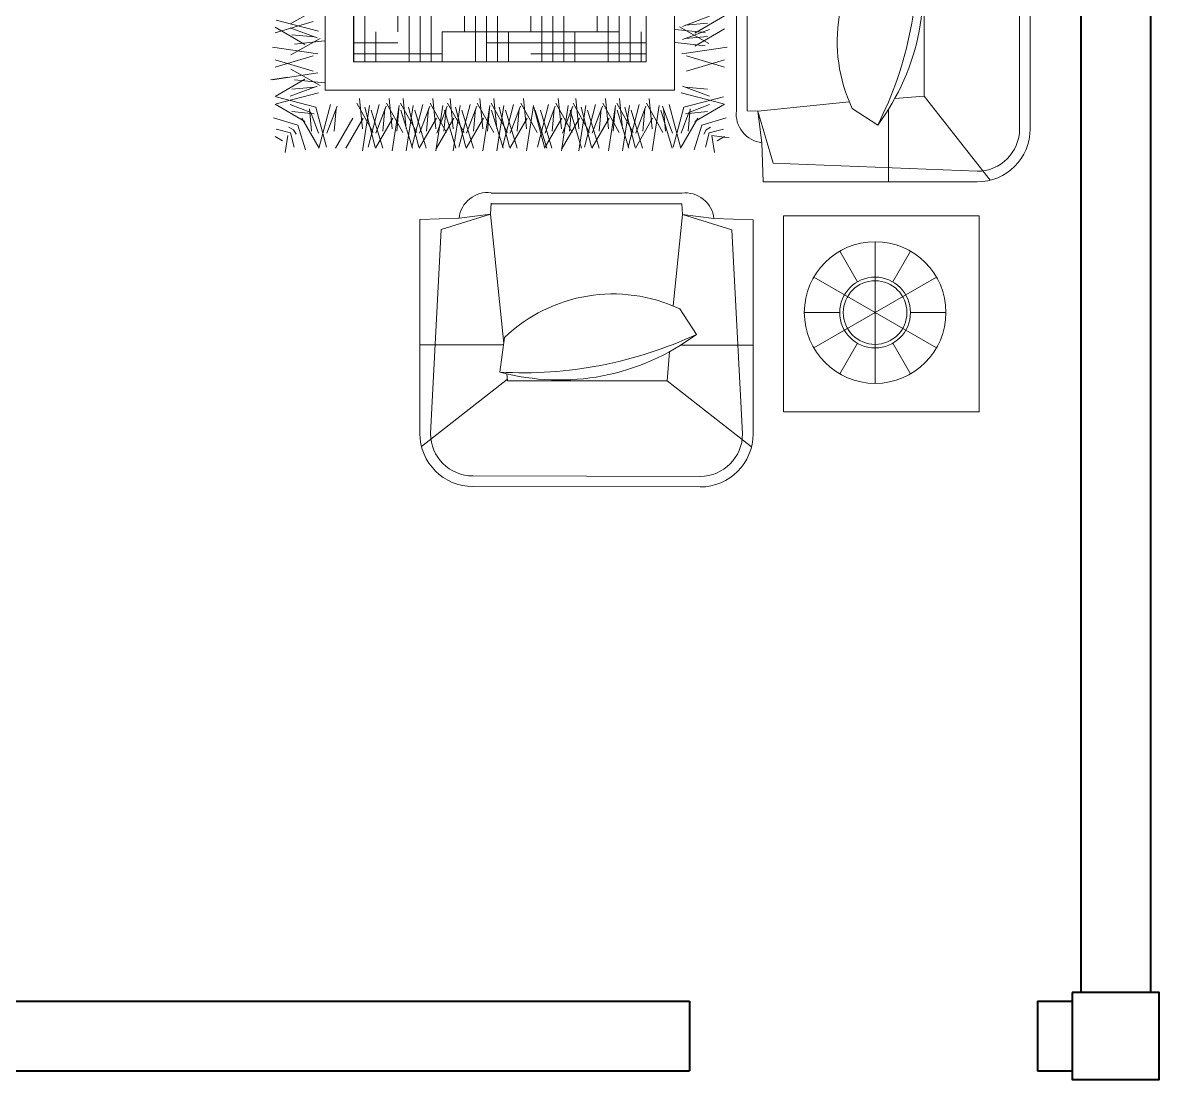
# Model space of a CAD drawing. Header units: millimetres. Extents: x 1962 to 2139, y 841 to 906.
# Drawn here: x 2047.289 to 2050.554, y 844.983 to 848.005 of the extents above; entities that cross this region are included whole.
import ezdxf

# ---------------------------------------------------------------- set-up
doc = ezdxf.new("R2010")
doc.units = ezdxf.units.MM
doc.layers.add('01_Gruesa', color=7, linetype='Continuous', lineweight=40)
doc.layers.add('03_Fina', color=7, linetype='Continuous', lineweight=9)

# ---------------------------------------------------------------- blocks, each defined once
blk = doc.blocks.new('A$C221E0E82')
at = {"layer": '03_Fina', "color": 252, "true_color": 0x939598}
for p, q in [((2698.6, 2050.5), (2666.4, 2172.8)), ((2670.4, 2066.4), (2703.4, 2175.7)), ((2737.3, 2089.8), (2687.4, 2175.6)), ((2764.1, 2052.8), (2744.3, 2183.6)), ((2769.3, 2066.4), (2802.3, 2175.7)), ((2813.7, 2066.4), (2780.7, 2175.7)), ((2818.9, 2052.8), (2838.7, 2183.6)), ((2830.9, 2139.1), (2838.4, 2188.7)), ((2837.2, 2089.8), (2887.1, 2175.6)), ((2875.9, 2050.5), (2908.1, 2172.8)), ((2917.8, 2058.3), (2887.7, 2172.8)), ((2958.6, 2089.8), (2908.7, 2175.6)), ((2969.6, 2110), (2948.2, 2180.9)), ((2991.5, 2131.9), (2980.8, 2172.8)), ((3014, 2154.4), (3001.7, 2175.6)), ((2629.2, 2046.3), (2676.4, 2130.6)), ((2718, 2054.9), (2688.6, 2132.6)), ((2719.6, 2046.3), (2766.8, 2130.6)), ((2854.9, 2046.3), (2807.7, 2130.6)), ((2856.5, 2054.9), (2885.9, 2132.6)), ((2932.5, 2072.9), (2909.9, 2132.6)), ((2982.4, 2122.8), (2975.2, 2135.8)), ((2991.5, 2131.9), (3032.4, 2121.2)), ((2998.7, 2139.1), (3048.3, 2146.6)), ((2714.9, 2063), (2708.9, 2127.2)), ((2726.7, 2033.2), (2735.7, 2120.3)), ((2847.8, 2033.2), (2838.8, 2120.3)), ((2859.6, 2063), (2865.6, 2127.2)), ((2936.2, 2063), (2930.2, 2127.2)), ((2949.4, 2099), (3035.2, 2049.1)), ((2969.6, 2110), (3040.5, 2088.6)), ((2982.4, 2122.8), (2995.3, 2115.6)), ((2922.6, 2076.6), (2986.7, 2070.6)), ((2932.5, 2072.9), (2992.2, 2050.4)), ((2868, 2031.6), (1015, 2031.6)), ((2868, 1024.9), (2868, 2031.6)), ((2910.1, 2016.3), (3032.4, 2048.5)), ((2910.1, 2016.3), (3032.4, 2048.5)), ((2917.8, 2058.3), (3032.4, 2028.1)), ((2914.5, 1996.9), (2992.2, 2026.3)), ((2914.5, 1996.9), (2992.2, 2026.3)), ((2922.6, 2000), (2986.7, 2006)), ((2922.6, 2000), (2986.7, 2006)), ((2949.4, 1952.3), (3035.2, 2002.2)), ((2949.4, 1952.3), (3035.2, 2002.2)), ((2949.4, 1922.3), (3035.2, 1972.2)), ((2949.4, 1922.3), (3035.2, 1972.2)), ((2786.4, 1950), (1096.6, 1950)), ((2445.1, 1949.2), (2786.4, 1949.2)), ((2700.1, 1950), (2700.1, 1949.2)), ((2732, 1950), (2732, 1821.8)), ((2763.9, 1950), (2763.9, 1694.3)), ((2786.4, 1106.5), (2786.4, 1950)), ((2892.8, 1932.9), (2979.8, 1923.9)), ((2905.9, 1939.9), (2990.2, 1892.8)), ((2572.6, 1917.4), (2786.4, 1917.4)), ((2910.1, 1875.5), (3032.4, 1907.7)), ((2910.1, 1875.5), (3032.4, 1907.7)), ((2912.3, 1904), (3043.1, 1923.8)), ((2917.8, 1917.5), (3032.4, 1887.3)), ((2700.1, 1885.5), (2786.4, 1885.5)), ((2914.5, 1856.1), (2992.2, 1885.5)), ((2914.5, 1856.1), (2992.2, 1885.5)), ((2926, 1898.8), (3035.3, 1865.8)), ((2949.4, 1836.9), (3035.2, 1886.7)), ((2949.4, 1836.9), (3035.2, 1886.7)), ((2892.8, 1847.4), (2979.8, 1838.4)), ((2905.9, 1854.5), (2990.2, 1807.3)), ((2912.3, 1818.6), (3043.1, 1838.3)), ((2922.6, 1859.3), (2986.7, 1865.3)), ((2922.6, 1859.3), (2986.7, 1865.3)), ((2190.1, 1821.8), (2700.1, 1821.8)), ((2892.8, 1807.2), (2979.8, 1798.2)), ((2905.9, 1814.3), (2990.2, 1767.1)), ((2922.6, 1819), (2986.7, 1825)), ((2922.6, 1819), (2986.7, 1825)), ((2926, 1813.3), (3035.3, 1780.3)), ((2317.6, 1789.9), (2786.4, 1789.9)), ((2910.1, 1749.9), (3032.4, 1782)), ((2910.1, 1749.9), (3032.4, 1782)), ((2912.3, 1778.4), (3043.1, 1798.1)), ((2917.8, 1791.8), (3032.4, 1761.7)), ((2926, 1773.1), (3035.3, 1740.1)), ((2445.1, 1758), (2786.4, 1758)), ((2914.5, 1730.4), (2992.2, 1759.8)), ((2914.5, 1730.4), (2992.2, 1759.8)), ((2922.6, 1733.6), (2986.7, 1739.6)), ((2922.6, 1733.6), (2986.7, 1739.6)), ((2949.4, 1711.2), (3035.2, 1761.1)), ((2949.4, 1711.2), (3035.2, 1761.1)), ((3237.1, 1645.7), (3241.3, 1758.6)), ((3241.3, 1758.6), (3857.3, 1758.6)), ((3602.3, 1758.6), (3602.3, 1517.5)), ((3700.6, 1506.6), (3894.8, 1754)), ((2572.6, 1726.1), (2786.4, 1726.1)), ((2892.8, 1721.7), (2979.8, 1712.8)), ((2905.9, 1728.8), (2990.2, 1681.6)), ((2912.3, 1692.9), (3043.1, 1712.6)), ((2914.5, 1680.2), (2992.2, 1709.5)), ((2914.5, 1680.2), (2992.2, 1709.5)), ((2949.4, 1660.9), (3035.2, 1710.8)), ((2949.4, 1660.9), (3035.2, 1710.8)), ((3857.3, 1728), (3270, 1697.4)), ((2700.1, 1694.3), (2700.1, 1184.3)), ((2700.1, 1694.3), (2786.4, 1694.3)), ((2892.8, 1671.5), (2979.8, 1662.5)), ((2905.9, 1678.6), (2990.2, 1631.4)), ((2922.6, 1683.3), (2986.7, 1689.3)), ((2922.6, 1683.3), (2986.7, 1689.3)), ((2926, 1687.6), (3035.3, 1654.6)), ((3270, 1697.4), (3225.5, 1555.1)), ((2910.1, 1614.2), (3032.4, 1646.3)), ((2910.1, 1614.2), (3032.4, 1646.3)), ((2912.3, 1642.6), (3043.1, 1662.4)), ((2917.8, 1656.1), (3032.4, 1626)), ((3237.1, 1645.7), (3225.5, 1555.1)), ((2427.7, 1630.5), (2700.1, 1630.5)), ((2914.5, 1594.7), (2992.2, 1624.1)), ((2914.5, 1594.7), (2992.2, 1624.1)), ((2926, 1637.4), (3035.3, 1604.4)), ((2949.4, 1575.5), (3035.2, 1625.4)), ((2949.4, 1575.5), (3035.2, 1625.4)), ((3980.8, 951.3), (3979.7, 1605.6)), ((4011.4, 951.3), (4010.3, 1605.6)), ((2451.2, 1598.6), (2786.4, 1598.6)), ((2892.8, 1586), (2979.8, 1577)), ((2905.9, 1593.1), (2990.2, 1545.9)), ((2912.3, 1557.2), (3043.1, 1576.9)), ((2922.6, 1597.9), (2986.7, 1603.9)), ((2922.6, 1597.9), (2986.7, 1603.9)), ((2465.5, 1566.8), (2786.4, 1566.8)), ((2732, 1566.8), (2732, 1106.5)), ((2892.8, 1545.8), (2979.8, 1536.8)), ((2905.9, 1552.9), (2990.2, 1505.7)), ((2922.6, 1557.7), (2986.7, 1563.7)), ((2922.6, 1557.7), (2986.7, 1563.7)), ((2926, 1551.9), (3035.3, 1518.9)), ((3164.8, 1553.1), (3164.8, 1003.5)), ((3194.4, 1553.5), (3225.5, 1555.1)), ((3195.4, 1553.1), (3195.4, 1003.5)), ((3225.5, 1555.1), (3598.5, 1517)), ((2572.6, 1534.9), (2786.4, 1534.9)), ((2910.1, 1488.5), (3032.4, 1520.6)), ((2910.1, 1488.5), (3032.4, 1520.6)), ((2912.3, 1517), (3043.1, 1536.7)), ((2917.8, 1530.4), (3032.4, 1500.3)), ((2926, 1511.7), (3035.3, 1478.7)), ((3581, 1514.7), (3680.6, 1527.8)), ((3685.5, 1508.2), (3705.4, 1506.1)), ((2700.1, 1503), (2786.4, 1503)), ((2914.5, 1469.1), (2992.2, 1498.4)), ((2914.5, 1469.1), (2992.2, 1498.4)), ((2922.6, 1472.2), (2986.7, 1478.2)), ((2922.6, 1472.2), (2986.7, 1478.2)), ((2949.4, 1449.8), (3035.2, 1499.7)), ((2949.4, 1449.8), (3035.2, 1499.7)), ((3705.4, 1045.6), (3705.4, 1506.1)), ((2892.8, 1460.3), (2979.8, 1451.4)), ((2905.9, 1467.4), (2990.2, 1420.3)), ((2912.3, 1431.5), (3043.1, 1451.3)), ((2451.9, 1439.3), (2700.1, 1439.3)), ((2763.9, 1439.3), (2763.9, 1106.5)), ((2910.1, 1388), (3032.4, 1420.1)), ((2910.1, 1388), (3032.4, 1420.1)), ((2917.8, 1429.9), (3032.4, 1399.8)), ((2926, 1426.3), (3035.3, 1393.3)), ((2926, 1411.2), (3035.3, 1378.2)), ((2428.7, 1407.4), (2786.4, 1407.4)), ((2445.1, 1375.5), (2786.4, 1375.5)), ((2914.5, 1368.5), (2992.2, 1397.9)), ((2914.5, 1368.5), (2992.2, 1397.9)), ((2922.6, 1371.7), (2986.7, 1377.7)), ((2922.6, 1371.7), (2986.7, 1377.7)), ((2949.4, 1349.3), (3035.2, 1399.1)), ((2949.4, 1349.3), (3035.2, 1399.1)), ((2572.6, 1343.7), (2786.4, 1343.7)), ((2892.8, 1359.8), (2979.8, 1350.8)), ((2905.9, 1366.9), (2990.2, 1319.7)), ((2912.3, 1331), (3043.1, 1350.7)), ((2914.5, 1318.3), (2992.2, 1347.6)), ((2914.5, 1318.3), (2992.2, 1347.6)), ((2949.4, 1299), (3035.2, 1348.9)), ((2949.4, 1299), (3035.2, 1348.9)), ((2700.1, 1311.8), (2786.4, 1311.8)), ((2905.9, 1316.6), (2990.2, 1269.5)), ((2922.6, 1321.4), (2986.7, 1327.4)), ((2922.6, 1321.4), (2986.7, 1327.4)), ((2926, 1325.7), (3035.3, 1292.7)), ((2892.8, 1309.5), (2979.8, 1300.6)), ((2910.1, 1252.2), (3032.4, 1284.4)), ((2910.1, 1252.2), (3032.4, 1284.4)), ((2912.3, 1280.7), (3043.1, 1300.5)), ((2917.8, 1294.1), (3032.4, 1264)), ((2190.1, 1248), (2700.1, 1248)), ((2914.5, 1232.8), (2992.2, 1262.2)), ((2914.5, 1232.8), (2992.2, 1262.2)), ((2926, 1275.5), (3035.3, 1242.4)), ((2949.4, 1213.5), (3035.2, 1263.4)), ((2949.4, 1213.5), (3035.2, 1263.4)), ((2317.6, 1216.2), (2786.4, 1216.2)), ((2892.8, 1224.1), (2979.8, 1215.1)), ((2905.9, 1231.2), (2990.2, 1184)), ((2912.3, 1195.3), (3043.1, 1215)), ((2922.6, 1235.9), (2986.7, 1241.9)), ((2922.6, 1235.9), (2986.7, 1241.9)), ((2445.1, 1184.3), (2786.4, 1184.3)), ((2892.8, 1183.9), (2979.8, 1174.9)), ((2905.9, 1191), (2990.2, 1143.8)), ((2922.6, 1195.7), (2986.7, 1201.7)), ((2922.6, 1195.7), (2986.7, 1201.7)), ((2926, 1190), (3035.3, 1157)), ((2572.6, 1152.4), (2786.4, 1152.4)), ((2910.1, 1126.6), (3032.4, 1158.7)), ((2910.1, 1126.6), (3032.4, 1158.7)), ((2912.3, 1155), (3043.1, 1174.8)), ((2917.8, 1168.5), (3032.4, 1138.4)), ((2926, 1149.8), (3035.3, 1116.8)), ((2700.1, 1120.6), (2786.4, 1120.6)), ((2914.5, 1107.1), (2992.2, 1136.5)), ((2914.5, 1107.1), (2992.2, 1136.5)), ((2922.6, 1110.3), (2986.7, 1116.3)), ((2922.6, 1110.3), (2986.7, 1116.3)), ((2949.4, 1087.9), (3035.2, 1137.8)), ((2949.4, 1087.9), (3035.2, 1137.8)), ((1096.6, 1106.5), (2786.4, 1106.5)), ((2892.8, 1098.4), (2979.8, 1089.5)), ((2905.9, 1105.5), (2990.2, 1058.3)), ((2912.3, 1069.6), (3043.1, 1089.3)), ((2914.5, 1059.6), (2992.2, 1030.3)), ((2914.5, 1059.6), (2992.2, 1030.3)), ((2922.6, 1056.5), (2986.7, 1050.5)), ((2922.6, 1056.5), (2986.7, 1050.5)), ((2926, 1064.3), (3035.3, 1031.3)), ((1015, 1024.9), (2868, 1024.9)), ((2693.5, 1023.3), (2702.4, 936.3)), ((2731.5, 1023.3), (2740.4, 936.3)), ((2910.1, 1040.2), (3032.4, 1008)), ((2910.1, 1040.2), (3032.4, 1008)), ((2917.8, 998.3), (3032.4, 1028.4)), ((3226.5, 1001.9), (3490, 1028.8)), ((3621.7, 1039), (3705.4, 1045.6)), ((3705.4, 1045.6), (3895.9, 803)), ((2684.8, 1001.6), (2655.4, 923.9)), ((2681.6, 993.6), (2675.6, 929.4)), ((2686.4, 1010.3), (2733.6, 926)), ((2722.8, 1001.6), (2693.4, 923.9)), ((2719.6, 993.6), (2713.6, 929.4)), ((2764.1, 1003.8), (2744.3, 873)), ((2769.3, 990.1), (2802.3, 880.8)), ((2813.7, 990.1), (2780.7, 880.8)), ((2856.5, 1001.6), (2885.9, 923.9)), ((2859.6, 993.6), (2865.6, 929.4)), ((2875.9, 1006), (2908.1, 883.7)), ((2917.8, 998.3), (2887.7, 883.7)), ((2932.5, 983.6), (2909.9, 923.9)), ((2922.6, 980), (2986.7, 986)), ((2936.2, 993.6), (2930.2, 929.4)), ((2932.5, 983.6), (2992.2, 1006.2)), ((2949.4, 957.6), (3035.2, 1007.4)), ((3195.4, 1003.5), (3226.5, 1001.9)), ((3271, 859.6), (3226.5, 1001.9)), ((3238.2, 911.3), (3226.5, 1001.9)), ((3572, 962), (3498.4, 1010)), ((3603.4, 798.4), (3603.4, 1007.9)), ((2704, 966.8), (2654.1, 880.9)), ((2742, 966.8), (2692.1, 880.9)), ((2958.6, 966.8), (2908.7, 880.9)), ((2969.6, 946.5), (3040.5, 967.9)), ((2969.6, 946.5), (2948.2, 875.6)), ((2982.4, 933.7), (2975.2, 920.8)), ((2991.5, 924.6), (2980.8, 883.7)), ((2982.4, 933.7), (2995.3, 940.9)), ((2991.5, 924.6), (3032.4, 935.4)), ((2998.7, 917.4), (3006.2, 867.8)), ((2998.7, 917.4), (3048.3, 909.9)), ((3014, 902.1), (3001.7, 880.9)), ((3238.2, 911.3), (3242.3, 798.4)), ((3858.4, 829), (3271, 859.6)), ((2377.9, 846.5), (2927.6, 846.5)), ((2377.9, 815.9), (2927.6, 815.9)), ((2927.6, 815.9), (2929.1, 784.8)), ((3242.3, 798.4), (3858.4, 798.4)), ((2929.1, 784.8), (2902.2, 521.3)), ((3079, 740.3), (2929.1, 784.8)), ((3019.8, 773.2), (2929.1, 784.8)), ((3019.8, 773.2), (3132.7, 769.1)), ((3132.7, 769.1), (3132.7, 153)), ((3102.1, 153), (3079, 740.3)), ((3407, 270.2), (3611, 623.6)), ((3611, 270.2), (3407, 623.6)), ((3611, 623.6), (3407, 270.2)), ((3407, 623.6), (3611, 270.2)), ((3509, 650.9), (3509, 548.9)), ((3332.3, 548.9), (3420.7, 497.9)), ((3685.6, 548.9), (3597.3, 497.9)), ((2969, 439.3), (2921.1, 513)), ((3713, 446.9), (3305, 446.9)), ((3305, 446.9), (3713, 446.9)), ((3132.7, 408), (2923.2, 408)), ((3420.7, 395.9), (3332.3, 344.9)), ((3597.3, 395.9), (3685.6, 344.9)), ((2892, 389.7), (2885.5, 306)), ((3509, 344.9), (3509, 242.9)), ((2885.5, 306), (2326.9, 306)), ((2885.5, 306), (3128, 115.5)), ((2979.7, 0), (2326.9, 0)), ((2979.7, 30.6), (2357, 30.6))]:
    blk.add_line(p, q, dxfattribs=at)
at = {"layer": '03_Fina', "color": 252, "true_color": 0x939598, "elevation": -2175.9}
blk.add_lwpolyline([(3230.3, 710.9), (3794.9, 710.9), (3794.9, 146.6), (3230.3, 146.6)], close=True, dxfattribs=at)
at = {"layer": '03_Fina', "color": 252, "true_color": 0x939598}
for radius in [204, 102, 91.8]:
    blk.add_circle((3509, 446.9), radius, dxfattribs=at)
for centre, radius, start, end in [((3857.3, 1605.6), 153, 0, 90), ((3857.3, 1605.6), 122.4, 0, 90), ((3246.4, 1563.1), 83.2, 96.4251, 186.5821), ((3906.8, 1202.3), 451.4, 136.1942, 205.2134), ((2497.2, 1461.5), 1185.2, 335.0725, 3.2065), ((3044.5, 1356.5), 658.7, 323.2071, 15.072), ((1586.6, 1442.2), 2118.9, 1.8726, 1.9144), ((3247.5, 993.9), 83.2, 173.4179, 263.5749), ((3858.4, 951.3), 122.4, 270, 0), ((3858.4, 951.3), 153, 270, 0), ((2937.1, 763.9), 83.2, 6.4251, 96.5821), ((2728.8, 104.6), 451.4, 64.7866, 133.8058), ((2574.5, 966.9), 658.7, 254.928, 306.7929), ((2499.5, 1357.6), 1031.3, 264.6406, 297.0804), ((2979.7, 153), 153, 270, 0), ((2979.7, 153), 122.4, 270, 0)]:
    blk.add_arc(centre, radius, start, end, dxfattribs=at)

msp = doc.modelspace()

# ---------------------------------------------------------------- linework, layer by layer
at = {"layer": '01_Gruesa', "color": 5}
for p, q in [((2050.3293, 851.4703), (2050.3293, 845.2203)), ((2050.5293, 851.4703), (2050.5293, 845.2203)), ((2046.7893, 845.1953), (2049.2043, 845.1953)), ((2049.2043, 845.1953), (2049.2043, 844.9953)), ((2050.2043, 845.1953), (2050.3043, 845.1953)), ((2050.2043, 845.1953), (2050.2043, 844.9953)), ((2046.7893, 844.9953), (2049.2043, 844.9953)), ((2050.2043, 844.9953), (2050.3043, 844.9953))]:
    msp.add_line(p, q, dxfattribs=at)
at = {"layer": '01_Gruesa', "color": 244, "true_color": 0x991b1e}
msp.add_lwpolyline([(2050.3043, 845.2203), (2050.3043, 844.9703), (2050.5543, 844.9703), (2050.5543, 845.2203)], close=True, dxfattribs=at)

# ---------------------------------------------------------------- block references
at = {"layer": '03_Fina', "color": 252, "true_color": 0x939598, "xscale": -0.0009969462650946167, "yscale": 0.0009969462650946167, "zscale": 0.0009969462650946167, "rotation": 90}
msp.add_blockref('A$C221E0E82', (2050.1835, 850.6712), dxfattribs=at)

doc.saveas('drawing.dxf')
